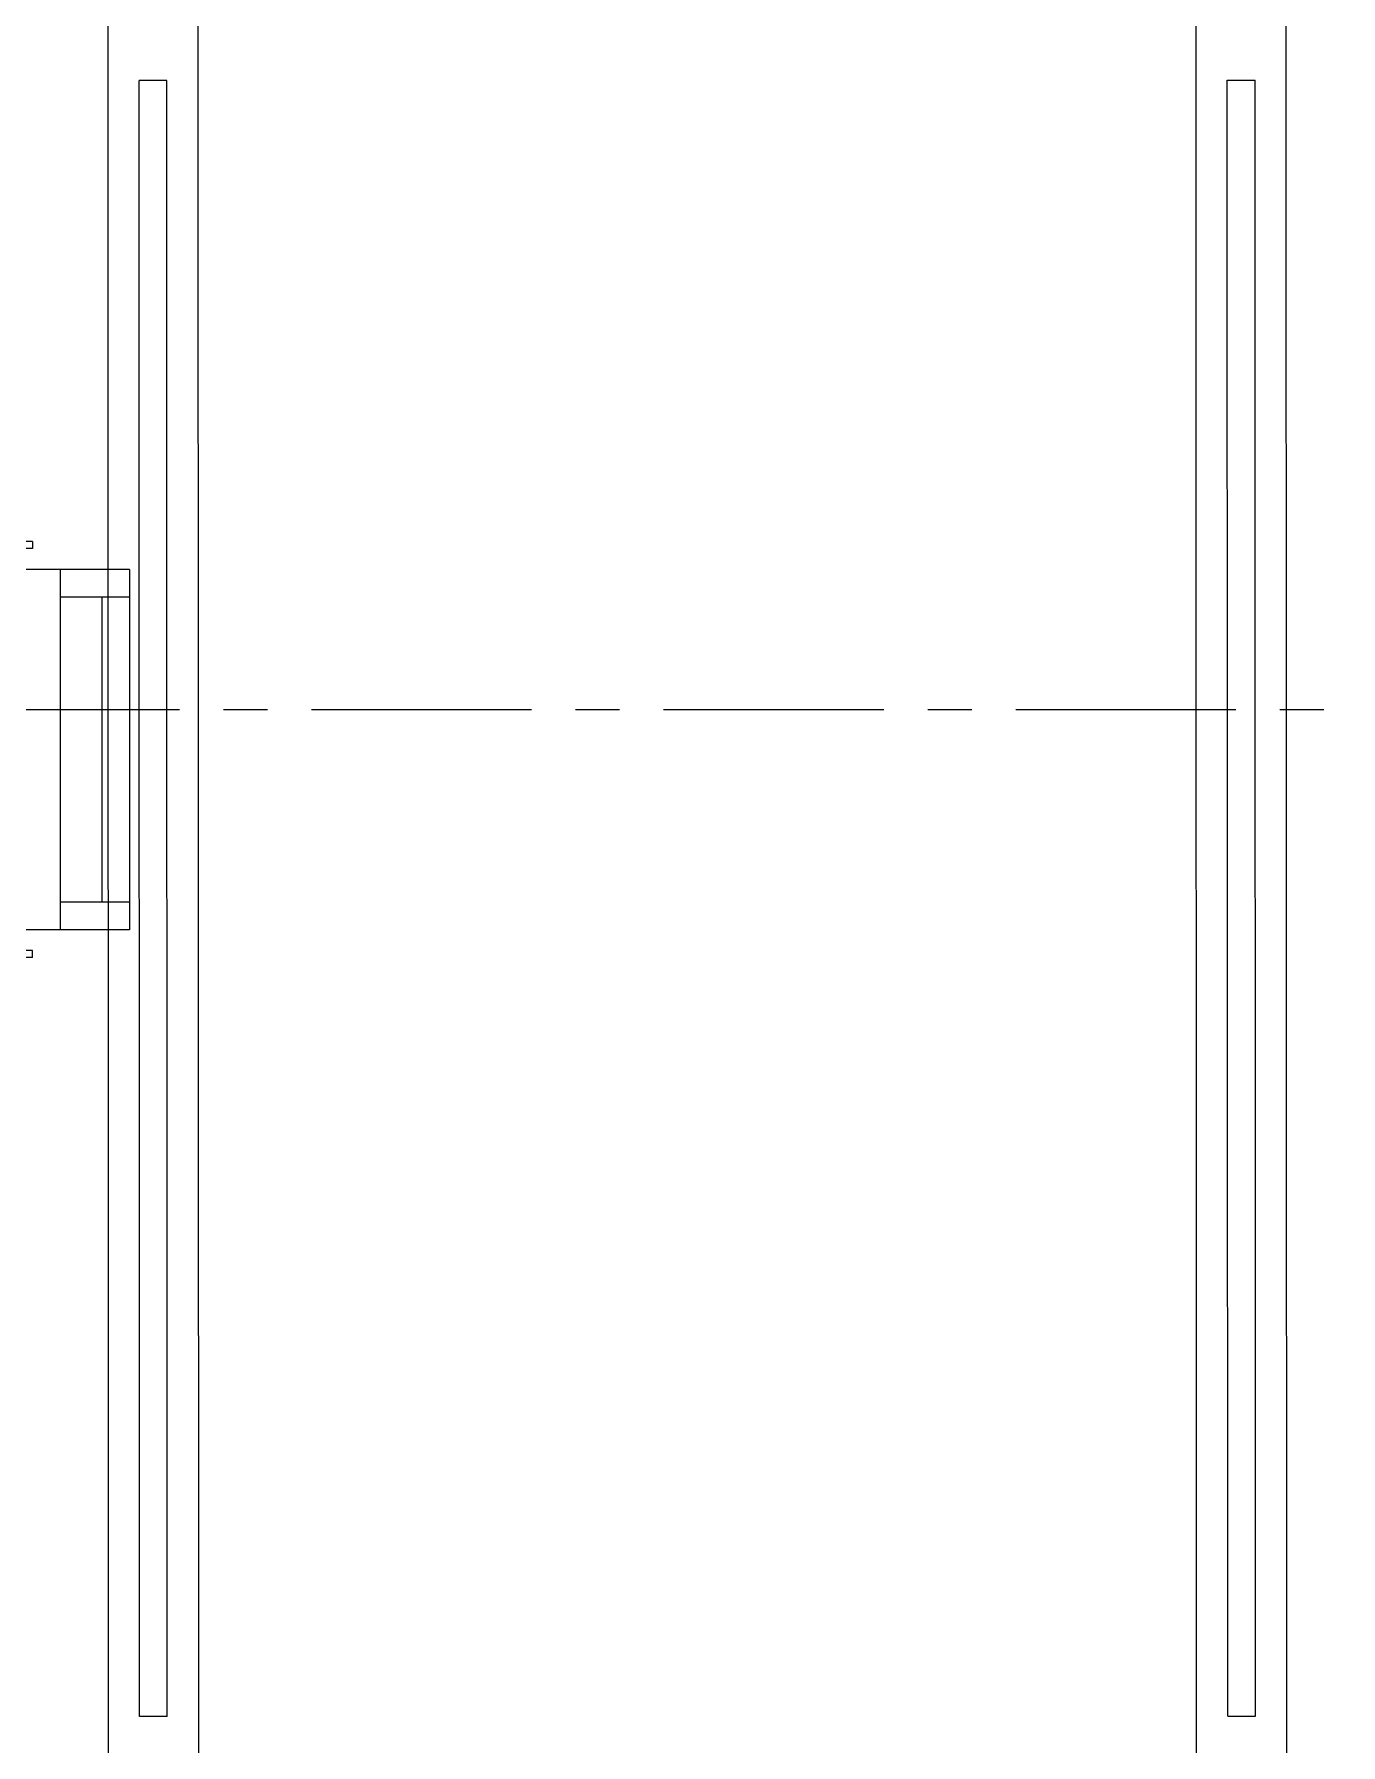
# Model space of a CAD drawing. Header units: millimetres. Extents: x 26027 to 581921, y 7230 to 233891.
# Drawn here: x 492788 to 493730, y 127199 to 128433 of the extents above; entities that cross this region are included whole.
import ezdxf

# ---------------------------------------------------------------- set-up
doc = ezdxf.new("R2010")
doc.units = ezdxf.units.MM
doc.header["$LTSCALE"] = 5
doc.linetypes.add('CENTER', pattern=[50.8, 31.75, -6.35, 6.35, -6.35])
doc.layers.add('axes', color=252, linetype='Continuous')
doc.layers.add('Medical Equipment and Furniture', color=252, linetype='Continuous', lineweight=0)
doc.layers.add('Medical Equipment and Furniture1', color=252, linetype='Continuous', lineweight=5)

# ---------------------------------------------------------------- blocks, each defined once
blk = doc.blocks.new('HF16786E-P')
at = {"layer": 'Medical Equipment and Furniture1'}
for p, q in [((0, 0.425), (-2.14, 0.425)), ((-0.48, 0.4025), (-1.66, 0.4025)), ((-1.66, 0.3825), (-1.66, 0.4025)), ((-0.48, 0.3825), (-0.48, 0.4025)), ((-0.48, 0.3825), (-1.66, 0.3825)), ((-0.28, 0.36), (-1.86, 0.36)), ((-1.86, -0.36), (-0.28, -0.36)), ((-0.48, -0.3825), (-1.66, -0.3825)), ((-1.66, -0.3825), (-1.66, -0.4025)), ((-0.48, -0.3825), (-0.48, -0.4025)), ((-0.48, -0.4025), (-1.66, -0.4025)), ((-2.14, -0.425), (0, -0.425))]:
    blk.add_line(p, q, dxfattribs=at)
for points in [[(-0.48, 0.3825), (-0.48, 0.3825), (-0.48, 0.3825), (-0.48, 0.3825), (-0.48, 0.3825), (-0.48, 0.3825), (-0.48, 0.3825), (-0.48, 0.3825), (-0.48, 0.3825), (-0.48, 0.3825), (-0.48, 0.3825), (-0.48, 0.3825), (-0.48, 0.3825), (-0.48, 0.3825), (-0.48, 0.3825), (-0.48, 0.3825), (-0.48, 0.3825), (-0.48, 0.3825), (-0.48, 0.3825), (-0.48, 0.3825), (-0.48, 0.3825), (-0.48, 0.3825), (-0.48, 0.3825), (-0.48, 0.3825), (-0.48, 0.3825), (-0.48, 0.3825), (-0.48, 0.3825), (-0.48, 0.3825), (-0.48, 0.3825), (-0.48, 0.3825), (-0.48, 0.3825), (-0.48, 0.3825), (-0.48, 0.3825), (-0.48, 0.3825), (-0.48, 0.3825), (-0.48, 0.3825), (-0.48, 0.3825), (-0.48, 0.3825), (-0.48, 0.3825), (-0.48, 0.3825), (-0.48, 0.3825), (-0.48, 0.3825), (-0.48, 0.3825), (-0.48, 0.3825), (-0.48, 0.3825), (-0.48, 0.3825), (-0.48, 0.3825), (-0.48, 0.3825), (-0.48, 0.3825), (-0.48, 0.3825), (-0.48, 0.3825), (-0.48, 0.3825), (-0.48, 0.3825), (-0.48, 0.3825), (-0.48, 0.3825), (-0.48, 0.3825), (-0.48, 0.3825), (-0.48, 0.3825), (-0.48, 0.3825), (-0.48, 0.3825), (-0.48, 0.3825), (-0.48, 0.3825), (-0.48, 0.3825), (-0.48, 0.3825), (-0.48, 0.3825), (-0.48, 0.3825), (-0.48, 0.3825), (-0.48, 0.3825), (-0.48, 0.3825), (-0.48, 0.3825), (-0.48, 0.3825), (-0.48, 0.3825), (-0.48, 0.3825), (-0.48, 0.3825), (-0.48, 0.3825), (-0.48, 0.3825), (-0.48, 0.3825), (-0.48, 0.3825), (-0.48, 0.3825), (-0.48, 0.3825), (-0.48, 0.3825), (-0.48, 0.3825), (-0.48, 0.3825), (-0.48, 0.3825), (-0.48, 0.3825), (-0.48, 0.3825), (-0.48, 0.3825), (-0.48, 0.3825), (-0.48, 0.3825), (-0.48, 0.3825), (-0.48, 0.3825), (-0.48, 0.3825), (-0.48, 0.3825), (-0.48, 0.3825), (-0.48, 0.3825), (-0.48, 0.3825), (-0.48, 0.3825), (-0.48, 0.3825), (-0.48, 0.3825), (-0.48, 0.3825), (-0.48, 0.3825), (-0.48, 0.3825), (-0.48, 0.3825), (-0.48, 0.3825), (-0.48, 0.3825), (-0.48, 0.3825), (-0.48, 0.3825), (-0.48, 0.3825), (-0.48, 0.3825), (-0.48, 0.3825), (-0.48, 0.3825), (-0.48, 0.3825), (-0.48, 0.3825), (-0.48, 0.3825), (-0.48, 0.3825), (-0.48, 0.3825), (-0.48, 0.3825), (-0.48, 0.3825), (-0.48, 0.3825), (-0.48, 0.3825), (-0.48, 0.3825), (-0.48, 0.3825), (-0.48, 0.3825), (-0.48, 0.3825), (-0.48, 0.3825), (-0.48, 0.3825), (-0.48, 0.3825), (-0.48, 0.3825), (-0.48, 0.3825), (-0.48, 0.3825), (-0.48, 0.3825), (-0.48, 0.3825), (-0.48, 0.3825), (-0.48, 0.3825), (-0.48, 0.3825), (-0.48, 0.3825), (-0.48, 0.3825), (-0.48, 0.3825), (-0.48, 0.3825), (-0.48, 0.3825), (-0.48, 0.3825), (-0.48, 0.3825), (-0.48, 0.3825), (-0.48, 0.3825), (-0.48, 0.3825), (-0.48, 0.3825), (-0.48, 0.3825), (-0.48, 0.3825), (-0.48, 0.3825), (-0.48, 0.3825), (-0.48, 0.3825), (-0.48, 0.3825), (-0.48, 0.3825), (-0.48, 0.3825), (-0.48, 0.3825), (-0.48, 0.3825), (-0.48, 0.3825), (-0.48, 0.3825), (-0.48, 0.3825), (-0.48, 0.3825), (-0.48, 0.3825), (-0.48, 0.3825), (-0.48, 0.3825), (-0.48, 0.3825), (-0.48, 0.3825), (-0.48, 0.3825), (-0.48, 0.3825), (-0.48, 0.3825), (-0.48, 0.3825), (-0.48, 0.3825), (-0.48, 0.3825), (-0.48, 0.3825), (-0.48, 0.3825), (-0.48, 0.3825), (-0.48, 0.3825), (-0.48, 0.3825), (-0.48, 0.3825), (-0.48, 0.3825), (-0.48, 0.3825), (-0.48, 0.3825), (-0.48, 0.3825), (-0.48, 0.3825), (-0.48, 0.3825), (-0.48, 0.3825), (-0.48, 0.3825), (-0.48, 0.3825), (-0.48, 0.3825), (-0.48, 0.3825), (-0.48, 0.3825), (-0.48, 0.3825), (-0.48, 0.3825), (-0.48, 0.3825), (-0.48, 0.3825), (-0.48, 0.3825), (-0.48, 0.3825), (-0.48, 0.3825), (-0.48, 0.3825), (-0.48, 0.3825), (-0.48, 0.3825), (-0.48, 0.3825), (-0.48, 0.3825), (-0.48, 0.3825), (-0.48, 0.3825), (-0.48, 0.3825), (-0.48, 0.3825), (-0.48, 0.3825), (-0.48, 0.3825), (-0.48, 0.3825), (-0.48, 0.3825), (-0.48, 0.3825), (-0.48, 0.3825), (-0.48, 0.3825), (-0.48, 0.3825), (-0.48, 0.3825), (-0.48, 0.3825), (-0.48, 0.3825), (-0.48, 0.3825), (-0.48, 0.3825), (-0.48, 0.3825)], [(-0.48, 0.3825), (-0.48, 0.3825), (-0.48, 0.3825), (-0.48, 0.3825), (-0.48, 0.3825), (-0.48, 0.3825), (-0.48, 0.3825), (-0.48, 0.3825), (-0.48, 0.3825), (-0.48, 0.3825), (-0.48, 0.3825), (-0.48, 0.3825), (-0.48, 0.3825), (-0.48, 0.3825), (-0.48, 0.3825), (-0.48, 0.3825), (-0.48, 0.3825), (-0.48, 0.3825), (-0.48, 0.3825), (-0.48, 0.3825), (-0.48, 0.3825), (-0.48, 0.3825), (-0.48, 0.3825), (-0.48, 0.3825), (-0.48, 0.3825), (-0.48, 0.3825), (-0.48, 0.3825), (-0.48, 0.3825), (-0.48, 0.3825), (-0.48, 0.3825), (-0.48, 0.3825), (-0.48, 0.3825), (-0.48, 0.3825), (-0.48, 0.3825), (-0.48, 0.3825), (-0.48, 0.3825), (-0.48, 0.3825), (-0.48, 0.3825), (-0.48, 0.3825), (-0.48, 0.3825), (-0.48, 0.3825), (-0.48, 0.3825), (-0.48, 0.3825), (-0.48, 0.3825), (-0.48, 0.3825), (-0.48, 0.3825), (-0.48, 0.3825), (-0.48, 0.3825), (-0.48, 0.3825), (-0.48, 0.3825), (-0.48, 0.3825), (-0.48, 0.3825), (-0.48, 0.3825), (-0.48, 0.3825), (-0.48, 0.3825), (-0.48, 0.3825), (-0.48, 0.3825), (-0.48, 0.3825), (-0.48, 0.3825), (-0.48, 0.3825), (-0.48, 0.3825), (-0.48, 0.3825), (-0.48, 0.3825), (-0.48, 0.3825), (-0.48, 0.3825), (-0.48, 0.3825), (-0.48, 0.3825), (-0.48, 0.3825), (-0.48, 0.3825), (-0.48, 0.3825), (-0.48, 0.3825), (-0.48, 0.3825), (-0.48, 0.3825), (-0.48, 0.3825), (-0.48, 0.3825), (-0.48, 0.3825), (-0.48, 0.3825), (-0.48, 0.3825), (-0.48, 0.3825), (-0.48, 0.3825), (-0.48, 0.3825), (-0.48, 0.3825), (-0.48, 0.3825), (-0.48, 0.3825), (-0.48, 0.3825), (-0.48, 0.3825), (-0.48, 0.3825), (-0.48, 0.3825), (-0.48, 0.3825), (-0.48, 0.3825), (-0.48, 0.3825), (-0.48, 0.3825), (-0.48, 0.3825), (-0.48, 0.3825), (-0.48, 0.3825), (-0.48, 0.3825), (-0.48, 0.3825), (-0.48, 0.3825), (-0.48, 0.3825), (-0.48, 0.3825), (-0.48, 0.3825), (-0.48, 0.3825), (-0.48, 0.3825), (-0.48, 0.3825), (-0.48, 0.3825), (-0.48, 0.3825), (-0.48, 0.3825), (-0.48, 0.3825), (-0.48, 0.3825), (-0.48, 0.3825), (-0.48, 0.3825), (-0.48, 0.3825), (-0.48, 0.3825), (-0.48, 0.3825), (-0.48, 0.3825), (-0.48, 0.3825), (-0.48, 0.3825), (-0.48, 0.3825), (-0.48, 0.3825), (-0.48, 0.3825), (-0.48, 0.3825), (-0.48, 0.3825), (-0.48, 0.3825), (-0.48, 0.3825), (-0.48, 0.3825), (-0.48, 0.3825), (-0.48, 0.3825), (-0.48, 0.3825), (-0.48, 0.3825), (-0.48, 0.3825), (-0.48, 0.3825), (-0.48, 0.3825), (-0.48, 0.3825), (-0.48, 0.3825), (-0.48, 0.3825), (-0.48, 0.3825), (-0.48, 0.3825), (-0.48, 0.3825), (-0.48, 0.3825), (-0.48, 0.3825), (-0.48, 0.3825), (-0.48, 0.3825), (-0.48, 0.3825), (-0.48, 0.3825), (-0.48, 0.3825), (-0.48, 0.3825), (-0.48, 0.3825), (-0.48, 0.3825), (-0.48, 0.3825), (-0.48, 0.3825), (-0.48, 0.3825), (-0.48, 0.3825), (-0.48, 0.3825), (-0.48, 0.3825), (-0.48, 0.3825), (-0.48, 0.3825), (-0.48, 0.3825), (-0.48, 0.3825), (-0.48, 0.3825), (-0.48, 0.3825), (-0.48, 0.3825), (-0.48, 0.3825), (-0.48, 0.3825), (-0.48, 0.3825), (-0.48, 0.3825), (-0.48, 0.3825), (-0.48, 0.3825), (-0.48, 0.3825), (-0.48, 0.3825), (-0.48, 0.3825), (-0.48, 0.3825), (-0.48, 0.3825), (-0.48, 0.3825), (-0.48, 0.3825), (-0.48, 0.3825), (-0.48, 0.3825), (-0.48, 0.3825), (-0.48, 0.3825), (-0.48, 0.3825), (-0.48, 0.3825), (-0.48, 0.3825), (-0.48, 0.3825), (-0.48, 0.3825), (-0.48, 0.3825), (-0.48, 0.3825), (-0.48, 0.3825), (-0.48, 0.3825), (-0.48, 0.3825), (-0.48, 0.3825), (-0.48, 0.3825), (-0.48, 0.3825), (-0.48, 0.3825), (-0.48, 0.3825), (-0.48, 0.3825), (-0.48, 0.3825), (-0.48, 0.3825), (-0.48, 0.3825), (-0.48, 0.3825), (-0.48, 0.3825), (-0.48, 0.3825), (-0.48, 0.3825), (-0.48, 0.3825), (-0.48, 0.3825), (-0.48, 0.3825), (-0.48, 0.3825), (-0.48, 0.3825), (-0.48, 0.3825), (-0.48, 0.3825), (-0.48, 0.3825), (-0.48, 0.3825), (-0.48, 0.3825), (-0.48, 0.3825), (-0.48, 0.3825), (-0.48, 0.3825)], [(-0.48, 0.3825), (-0.48, 0.3825), (-0.48, 0.3825), (-0.48, 0.3825), (-0.48, 0.3825), (-0.48, 0.3825), (-0.48, 0.3825), (-0.48, 0.3825), (-0.48, 0.3825), (-0.48, 0.3825), (-0.48, 0.3825), (-0.48, 0.3825), (-0.48, 0.3825), (-0.48, 0.3825), (-0.48, 0.3825), (-0.48, 0.3825), (-0.48, 0.3825), (-0.48, 0.3825), (-0.48, 0.3825), (-0.48, 0.3825), (-0.48, 0.3825), (-0.48, 0.3825), (-0.48, 0.3825), (-0.48, 0.3825), (-0.48, 0.3825), (-0.48, 0.3825), (-0.48, 0.3825), (-0.48, 0.3825), (-0.48, 0.3825), (-0.48, 0.3825), (-0.48, 0.3825), (-0.48, 0.3825), (-0.48, 0.3825), (-0.48, 0.3825), (-0.48, 0.3825), (-0.48, 0.3825), (-0.48, 0.3825), (-0.48, 0.3825), (-0.48, 0.3825), (-0.48, 0.3825), (-0.48, 0.3825), (-0.48, 0.3825), (-0.48, 0.3825), (-0.48, 0.3825), (-0.48, 0.3825), (-0.48, 0.3825), (-0.48, 0.3825), (-0.48, 0.3825), (-0.48, 0.3825), (-0.48, 0.3825), (-0.48, 0.3825), (-0.48, 0.3825), (-0.48, 0.3825), (-0.48, 0.3825), (-0.48, 0.3825), (-0.48, 0.3825), (-0.48, 0.3825), (-0.48, 0.3825), (-0.48, 0.3825), (-0.48, 0.3825), (-0.48, 0.3825), (-0.48, 0.3825), (-0.48, 0.3825), (-0.48, 0.3825), (-0.48, 0.3825), (-0.48, 0.3825), (-0.48, 0.3825), (-0.48, 0.3825), (-0.48, 0.3825), (-0.48, 0.3825), (-0.48, 0.3825), (-0.48, 0.3825), (-0.48, 0.3825), (-0.48, 0.3825), (-0.48, 0.3825), (-0.48, 0.3825), (-0.48, 0.3825), (-0.48, 0.3825), (-0.48, 0.3825), (-0.48, 0.3825), (-0.48, 0.3825), (-0.48, 0.3825), (-0.48, 0.3825), (-0.48, 0.3825), (-0.48, 0.3825), (-0.48, 0.3825), (-0.48, 0.3825), (-0.48, 0.3825), (-0.48, 0.3825), (-0.48, 0.3825), (-0.48, 0.3825), (-0.48, 0.3825), (-0.48, 0.3825), (-0.48, 0.3825), (-0.48, 0.3825), (-0.48, 0.3825), (-0.48, 0.3825), (-0.48, 0.3825), (-0.48, 0.3825), (-0.48, 0.3825), (-0.48, 0.3825), (-0.48, 0.3825), (-0.48, 0.3825), (-0.48, 0.3825), (-0.48, 0.3825), (-0.48, 0.3825), (-0.48, 0.3825), (-0.48, 0.3825), (-0.48, 0.3825), (-0.48, 0.3825), (-0.48, 0.3825), (-0.48, 0.3825), (-0.48, 0.3825), (-0.48, 0.3825), (-0.48, 0.3825), (-0.48, 0.3825), (-0.48, 0.3825), (-0.48, 0.3825), (-0.48, 0.3825), (-0.48, 0.3825), (-0.48, 0.3825), (-0.48, 0.3825), (-0.48, 0.3825), (-0.48, 0.3825), (-0.48, 0.3825), (-0.48, 0.3825), (-0.48, 0.3825), (-0.48, 0.3825), (-0.48, 0.3825), (-0.48, 0.3825), (-0.48, 0.3825), (-0.48, 0.3825), (-0.48, 0.3825), (-0.48, 0.3825), (-0.48, 0.3825), (-0.48, 0.3825), (-0.48, 0.3825), (-0.48, 0.3825), (-0.48, 0.3825), (-0.48, 0.3825), (-0.48, 0.3825), (-0.48, 0.3825), (-0.48, 0.3825), (-0.48, 0.3825), (-0.48, 0.3825), (-0.48, 0.3825), (-0.48, 0.3825), (-0.48, 0.3825), (-0.48, 0.3825), (-0.48, 0.3825), (-0.48, 0.3825), (-0.48, 0.3825), (-0.48, 0.3825), (-0.48, 0.3825), (-0.48, 0.3825), (-0.48, 0.3825), (-0.48, 0.3825), (-0.48, 0.3825), (-0.48, 0.3825), (-0.48, 0.3825), (-0.48, 0.3825), (-0.48, 0.3825), (-0.48, 0.3825), (-0.48, 0.3825), (-0.48, 0.3825), (-0.48, 0.3825), (-0.48, 0.3825), (-0.48, 0.3825), (-0.48, 0.3825), (-0.48, 0.3825), (-0.48, 0.3825), (-0.48, 0.3825), (-0.48, 0.3825), (-0.48, 0.3825), (-0.48, 0.3825), (-0.48, 0.3825), (-0.48, 0.3825), (-0.48, 0.3825), (-0.48, 0.3825), (-0.48, 0.3825), (-0.48, 0.3825), (-0.48, 0.3825), (-0.48, 0.3825), (-0.48, 0.3825), (-0.48, 0.3825), (-0.48, 0.3825), (-0.48, 0.3825), (-0.48, 0.3825), (-0.48, 0.3825), (-0.48, 0.3825), (-0.48, 0.3825), (-0.48, 0.3825), (-0.48, 0.3825), (-0.48, 0.3825), (-0.48, 0.3825), (-0.48, 0.3825), (-0.48, 0.3825), (-0.48, 0.3825), (-0.48, 0.3825), (-0.48, 0.3825), (-0.48, 0.3825), (-0.48, 0.3825), (-0.48, 0.3825), (-0.48, 0.3825), (-0.48, 0.3825), (-0.48, 0.3825), (-0.48, 0.3825), (-0.48, 0.3825), (-0.48, 0.3825), (-0.48, 0.3825), (-0.48, 0.3825), (-0.48, 0.3825), (-0.48, 0.3825), (-0.48, 0.3825), (-0.48, 0.3825), (-0.48, 0.3825), (-0.48, 0.3825), (-0.48, 0.3825), (-0.48, 0.3825), (-0.48, 0.3825), (-0.48, 0.3825), (-0.48, 0.3825), (-0.48, 0.3825), (-0.48, 0.3825), (-0.48, 0.3825), (-0.48, 0.3825), (-0.48, 0.3825), (-0.48, 0.3825), (-0.48, 0.3825), (-0.48, 0.3825), (-0.48, 0.3825), (-0.48, 0.3825), (-0.48, 0.3825), (-0.48, 0.3825), (-0.48, 0.3825), (-0.48, 0.3825), (-0.48, 0.3825), (-0.48, 0.3825), (-0.48, 0.3825), (-0.48, 0.3825), (-0.48, 0.3825), (-0.48, 0.3825), (-0.48, 0.3825), (-0.48, 0.3825), (-0.48, 0.3825), (-0.48, 0.3825), (-0.48, 0.3825), (-0.48, 0.3825), (-0.48, 0.3825), (-0.48, 0.3825), (-0.48, 0.3825), (-0.48, 0.3825), (-0.48, 0.3825), (-0.48, 0.3825), (-0.48, 0.3825), (-0.48, 0.3825), (-0.48, 0.3825), (-0.48, 0.3825), (-0.48, 0.3825), (-0.48, 0.3825), (-0.48, 0.3825), (-0.48, 0.3825), (-0.48, 0.3825), (-0.48, 0.3825), (-0.48, 0.3825), (-0.48, 0.3825), (-0.48, 0.3825), (-0.48, 0.3825), (-0.48, 0.3825), (-0.48, 0.3825), (-0.48, 0.3825), (-0.48, 0.3825), (-0.48, 0.3825), (-0.48, 0.3825), (-0.48, 0.3825), (-0.48, 0.3825), (-0.48, 0.3825)]]:
    blk.add_lwpolyline(points, close=True, dxfattribs=at)
for points in [[(-0.48, 0.3825), (-0.48, 0.3825), (-0.48, 0.3825), (-0.48, 0.3825), (-0.48, 0.3825), (-0.48, 0.3825), (-0.48, 0.3825), (-0.48, 0.3825)], [(-0.48, 0.3825), (-0.48, 0.3825), (-0.48, 0.3825), (-0.48, 0.3825), (-0.48, 0.3825), (-0.48, 0.3825), (-0.48, 0.3825), (-0.48, 0.3825), (-0.48, 0.3825), (-0.48, 0.3825), (-0.48, 0.3825), (-0.48, 0.3825), (-0.48, 0.3825), (-0.48, 0.3825), (-0.48, 0.3825), (-0.48, 0.3825), (-0.48, 0.3825), (-0.48, 0.3825), (-0.48, 0.3825), (-0.48, 0.3825), (-0.48, 0.3825), (-0.48, 0.3825), (-0.48, 0.3825), (-0.48, 0.3825), (-0.48, 0.3825), (-0.48, 0.3825), (-0.48, 0.3825), (-0.48, 0.3825), (-0.48, 0.3825), (-0.48, 0.3825), (-0.48, 0.3825), (-0.48, 0.3825), (-0.48, 0.3825), (-0.48, 0.3825), (-0.48, 0.3825), (-0.48, 0.3825), (-0.48, 0.3825), (-0.48, 0.3825), (-0.48, 0.3825), (-0.48, 0.3825), (-0.48, 0.3825), (-0.48, 0.3825), (-0.48, 0.3825), (-0.48, 0.3825), (-0.48, 0.3825), (-0.48, 0.3825), (-0.48, 0.3825), (-0.48, 0.3825), (-0.48, 0.3825), (-0.48, 0.3825), (-0.48, 0.3825), (-0.48, 0.3825), (-0.48, 0.3825), (-0.48, 0.3825), (-0.48, 0.3825), (-0.48, 0.3825), (-0.48, 0.3825), (-0.48, 0.3825), (-0.48, 0.3825), (-0.48, 0.3825), (-0.48, 0.3825), (-0.48, 0.3825), (-0.48, 0.3825), (-0.48, 0.3825), (-0.48, 0.3825), (-0.48, 0.3825), (-0.48, 0.3825), (-0.48, 0.3825), (-0.48, 0.3825), (-0.48, 0.3825), (-0.48, 0.3825), (-0.48, 0.3825), (-0.48, 0.3825), (-0.48, 0.3825), (-0.48, 0.3825), (-0.48, 0.3825), (-0.48, 0.3825), (-0.48, 0.3825), (-0.48, 0.3825), (-0.48, 0.3825), (-0.48, 0.3825), (-0.48, 0.3825), (-0.48, 0.3825), (-0.48, 0.3825), (-0.48, 0.3825), (-0.48, 0.3825), (-0.48, 0.3825), (-0.48, 0.3825), (-0.48, 0.3825), (-0.48, 0.3825), (-0.48, 0.3825), (-0.48, 0.3825), (-0.48, 0.3825), (-0.48, 0.3825), (-0.48, 0.3825), (-0.48, 0.3825), (-0.48, 0.3825), (-0.48, 0.3825), (-0.48, 0.3825), (-0.48, 0.3825), (-0.48, 0.3825), (-0.48, 0.3825), (-0.48, 0.3825), (-0.48, 0.3825), (-0.48, 0.3825), (-0.48, 0.3825), (-0.48, 0.3825), (-0.48, 0.3825), (-0.48, 0.3825), (-0.48, 0.3825), (-0.48, 0.3825)], [(-0.48, 0.3825), (-0.48, 0.3825), (-0.48, 0.3825), (-0.48, 0.3825), (-0.48, 0.3825), (-0.48, 0.3825), (-0.48, 0.3825), (-0.48, 0.3825), (-0.48, 0.3825), (-0.48, 0.3825), (-0.48, 0.3825), (-0.48, 0.3825), (-0.48, 0.3825), (-0.48, 0.3825), (-0.48, 0.3825), (-0.48, 0.3825), (-0.48, 0.3825)], [(-0.48, 0.3825), (-0.48, 0.3825), (-0.48, 0.3825), (-0.48, 0.3825), (-0.48, 0.3825), (-0.48, 0.3825), (-0.48, 0.3825)], [(-0.48, 0.3825), (-0.48, 0.3825), (-0.48, 0.3825), (-0.48, 0.3825), (-0.48, 0.3825), (-0.48, 0.3825), (-0.48, 0.3825), (-0.48, 0.3825), (-0.48, 0.3825), (-0.48, 0.3825), (-0.48, 0.3825), (-0.48, 0.3825)], [(-0.48, 0.3825), (-0.48, 0.3825), (-0.48, 0.3825), (-0.48, 0.3825), (-0.48, 0.3825), (-0.48, 0.3825), (-0.48, 0.3825), (-0.48, 0.3825), (-0.48, 0.3825), (-0.48, 0.3825), (-0.48, 0.3825), (-0.48, 0.3825), (-0.48, 0.3825), (-0.48, 0.3825), (-0.48, 0.3825), (-0.48, 0.3825), (-0.48, 0.3825), (-0.48, 0.3825), (-0.48, 0.3825), (-0.48, 0.3825), (-0.48, 0.3825), (-0.48, 0.3825), (-0.48, 0.3825), (-0.48, 0.3825), (-0.48, 0.3825), (-0.48, 0.3825), (-0.48, 0.3825), (-0.48, 0.3825), (-0.48, 0.3825), (-0.48, 0.3825), (-0.48, 0.3825), (-0.48, 0.3825), (-0.48, 0.3825), (-0.48, 0.3825), (-0.48, 0.3825), (-0.48, 0.3825), (-0.48, 0.3825), (-0.48, 0.3825), (-0.48, 0.3825), (-0.48, 0.3825), (-0.48, 0.3825), (-0.48, 0.3825), (-0.48, 0.3825), (-0.48, 0.3825), (-0.48, 0.3825), (-0.48, 0.3825), (-0.48, 0.3825), (-0.48, 0.3825), (-0.48, 0.3825), (-0.48, 0.3825), (-0.48, 0.3825), (-0.48, 0.3825), (-0.48, 0.3825), (-0.48, 0.3825), (-0.48, 0.3825), (-0.48, 0.3825), (-0.48, 0.3825), (-0.48, 0.3825), (-0.48, 0.3825), (-0.48, 0.3825), (-0.48, 0.3825), (-0.48, 0.3825), (-0.48, 0.3825), (-0.48, 0.3825), (-0.48, 0.3825), (-0.48, 0.3825), (-0.48, 0.3825), (-0.48, 0.3825), (-0.48, 0.3825), (-0.48, 0.3825), (-0.48, 0.3825), (-0.48, 0.3825), (-0.48, 0.3825), (-0.48, 0.3825), (-0.48, 0.3825), (-0.48, 0.3825), (-0.48, 0.3825), (-0.48, 0.3825), (-0.48, 0.3825), (-0.48, 0.3825), (-0.48, 0.3825), (-0.48, 0.3825), (-0.48, 0.3825), (-0.48, 0.3825), (-0.48, 0.3825), (-0.48, 0.3825), (-0.48, 0.3825), (-0.48, 0.3825), (-0.48, 0.3825)], [(-0.48, 0.3825), (-0.48, 0.3825), (-0.48, 0.3825), (-0.48, 0.3825), (-0.48, 0.3825), (-0.48, 0.3825), (-0.48, 0.3825), (-0.48, 0.3825), (-0.48, 0.3825), (-0.48, 0.3825), (-0.48, 0.3825), (-0.48, 0.3825), (-0.48, 0.3825), (-0.48, 0.3825), (-0.48, 0.3825), (-0.48, 0.3825), (-0.48, 0.3825), (-0.48, 0.3825), (-0.48, 0.3825), (-0.48, 0.3825), (-0.48, 0.3825), (-0.48, 0.3825), (-0.48, 0.3825), (-0.48, 0.3825), (-0.48, 0.3825), (-0.48, 0.3825), (-0.48, 0.3825), (-0.48, 0.3825), (-0.48, 0.3825), (-0.48, 0.3825), (-0.48, 0.3825), (-0.48, 0.3825), (-0.48, 0.3825), (-0.48, 0.3825), (-0.48, 0.3825), (-0.48, 0.3825), (-0.48, 0.3825), (-0.48, 0.3825), (-0.48, 0.3825), (-0.48, 0.3825), (-0.48, 0.3825), (-0.48, 0.3825), (-0.48, 0.3825), (-0.48, 0.3825), (-0.48, 0.3825), (-0.48, 0.3825), (-0.48, 0.3825), (-0.48, 0.3825), (-0.48, 0.3825), (-0.48, 0.3825), (-0.48, 0.3825), (-0.48, 0.3825), (-0.48, 0.3825), (-0.48, 0.3825)], [(-0.48, 0.3825), (-0.48, 0.3825), (-0.48, 0.3825), (-0.48, 0.3825), (-0.48, 0.3825), (-0.48, 0.3825), (-0.48, 0.3825), (-0.48, 0.3825), (-0.48, 0.3825), (-0.48, 0.3825)], [(-0.48, 0.3825), (-0.48, 0.3825), (-0.48, 0.3825), (-0.48, 0.3825), (-0.48, 0.3825), (-0.48, 0.3825), (-0.48, 0.3825), (-0.48, 0.3825), (-0.48, 0.3825), (-0.48, 0.3825)], [(-0.48, 0.3825), (-0.48, 0.3825), (-0.48, 0.3825), (-0.48, 0.3825), (-0.48, 0.3825), (-0.48, 0.3825), (-0.48, 0.3825), (-0.48, 0.3825), (-0.48, 0.3825), (-0.48, 0.3825), (-0.48, 0.3825), (-0.48, 0.3825), (-0.48, 0.3825), (-0.48, 0.3825), (-0.48, 0.3825)], [(-0.48, 0.3825), (-0.48, 0.3825), (-0.48, 0.3825), (-0.48, 0.3825), (-0.48, 0.3825), (-0.48, 0.3825), (-0.48, 0.3825), (-0.48, 0.3825), (-0.48, 0.3825), (-0.48, 0.3825)], [(-0.48, 0.3825), (-0.48, 0.3825), (-0.48, 0.3825), (-0.48, 0.3825), (-0.48, 0.3825), (-0.48, 0.3825), (-0.48, 0.3825)], [(-0.48, 0.3825), (-0.48, 0.3825), (-0.48, 0.3825), (-0.48, 0.3825), (-0.48, 0.3825), (-0.48, 0.3825), (-0.48, 0.3825), (-0.48, 0.3825), (-0.48, 0.3825), (-0.48, 0.3825)], [(-0.48, 0.3825), (-0.48, 0.3825), (-0.48, 0.3825), (-0.48, 0.3825), (-0.48, 0.3825), (-0.48, 0.3825), (-0.48, 0.3825), (-0.48, 0.3825), (-0.48, 0.3825), (-0.48, 0.3825), (-0.48, 0.3825), (-0.48, 0.3825), (-0.48, 0.3825), (-0.48, 0.3825), (-0.48, 0.3825), (-0.48, 0.3825), (-0.48, 0.3825), (-0.48, 0.3825)], [(-0.48, 0.3825), (-0.48, 0.3825), (-0.48, 0.3825), (-0.48, 0.3825), (-0.48, 0.3825), (-0.48, 0.3825), (-0.48, 0.3825), (-0.48, 0.3825), (-0.48, 0.3825)]]:
    blk.add_lwpolyline(points, dxfattribs=at)
blk = doc.blocks.new('ME17423-P')
at = {"layer": 'Medical Equipment and Furniture1'}
for p, q in [((0.26, 0), (0, 0)), ((0, 0), (0, -0.3)), ((0.02, 0), (0.02, -0.05)), ((0.24, 0), (0.24, -0.05)), ((0.26, 0), (0.26, -0.3)), ((0.24, -0.02), (0.02, -0.02)), ((0.26, -0.05), (0, -0.05)), ((-0.02, -0.07), (-0.02, -0.22)), ((-0.02, -0.07), (-0.015, -0.07)), ((-0.015, -0.07), (-0.015, -0.22)), ((0.275, -0.07), (0.275, -0.22)), ((0.28, -0.07), (0.275, -0.07)), ((0.28, -0.07), (0.28, -0.22)), ((-0.015, -0.095), (0, -0.095)), ((0.275, -0.095), (0.26, -0.095)), ((-0.015, -0.1075), (0, -0.1075)), ((0.275, -0.1075), (0.26, -0.1075)), ((-0.015, -0.1825), (0, -0.1825)), ((0.275, -0.1825), (0.26, -0.1825)), ((-0.015, -0.195), (0, -0.195)), ((0.275, -0.195), (0.26, -0.195)), ((-0.02, -0.22), (-0.015, -0.22)), ((0.26, -0.21), (0, -0.21)), ((0.28, -0.22), (0.275, -0.22)), ((0.26, -0.26), (0, -0.26)), ((0.02, -0.26), (0.02, -0.3)), ((0.24, -0.26), (0.24, -0.3)), ((0.02, -0.3), (0, -0.3)), ((0.26, -0.3), (0.24, -0.3))]:
    blk.add_line(p, q, dxfattribs=at)
for points in [[(0.0623, -0.2435, -0.14448), (0.0618, -0.2451, -0.107176), (0.0603, -0.2466, -0.077753), (0.0582, -0.2475, -0.064938), (0.0555, -0.2479, -0.064938), (0.0528, -0.2475, -0.077753), (0.0508, -0.2466, -0.107176), (0.0492, -0.2451, -0.14448), (0.0488, -0.2435, -0.14448), (0.0492, -0.242, -0.107176), (0.0508, -0.2405, -0.077753), (0.0528, -0.2396, -0.064938), (0.0555, -0.2392, -0.064938), (0.0582, -0.2396, -0.077753), (0.0603, -0.2405, -0.107176), (0.0618, -0.242, -0.14448)], [(0.0623, -0.2529, -0.14448), (0.0618, -0.2544, -0.107176), (0.0603, -0.2559, -0.077753), (0.0582, -0.2568, -0.064938), (0.0555, -0.2572, -0.064938), (0.0528, -0.2568, -0.077753), (0.0508, -0.2559, -0.107176), (0.0492, -0.2544, -0.14448), (0.0488, -0.2529, -0.14448), (0.0492, -0.2513, -0.107176), (0.0508, -0.2498, -0.077753), (0.0528, -0.2489, -0.064938), (0.0555, -0.2485, -0.064938), (0.0582, -0.2489, -0.077753), (0.0603, -0.2498, -0.107176), (0.0618, -0.2513, -0.14448)]]:
    blk.add_lwpolyline(points, format="xyb", close=True, dxfattribs=at)
for centre, radius, start, end in [((0.1585, -0.2342), 0.00284, 147.1153, 180), ((0.1585, -0.2342), 0.00284, 180, 212.8847), ((0.1604, -0.2354), 0.00507, 122.6457, 147.1153), ((0.1616, -0.2373), 0.00735, 104.8618, 122.6457), ((0.1624, -0.2404), 0.0105, 90, 104.8618), ((0.1624, -0.2404), 0.0105, 75.1382, 90), ((0.1632, -0.2373), 0.00735, 57.3543, 75.1382), ((0.1645, -0.2354), 0.00507, 32.8847, 57.3543), ((0.1663, -0.2342), 0.00284, 0, 32.8847), ((0.1663, -0.2342), 0.00284, 327.1153, 0), ((0.1927, -0.2342), 0.00284, 147.1153, 180), ((0.1927, -0.2342), 0.00284, 180, 212.8847), ((0.1945, -0.2354), 0.00507, 122.6457, 147.1153), ((0.1958, -0.2373), 0.00735, 104.8618, 122.6457), ((0.1966, -0.2404), 0.0105, 90, 104.8618), ((0.1966, -0.2404), 0.0105, 75.1382, 90), ((0.1974, -0.2373), 0.00735, 57.3543, 75.1382), ((0.1986, -0.2354), 0.00507, 32.8847, 57.3543), ((0.2005, -0.2342), 0.00284, 0, 32.8847), ((0.2005, -0.2342), 0.00284, 327.1153, 360), ((0.0991, -0.2435), 0.00284, 147.1153, 180), ((0.0991, -0.2435), 0.00284, 180, 212.8847), ((0.101, -0.2447), 0.00507, 122.6457, 147.1153), ((0.101, -0.2423), 0.00507, 212.8847, 237.3543), ((0.1022, -0.2467), 0.00735, 104.8618, 122.6457), ((0.1022, -0.2404), 0.00735, 237.3543, 255.1382), ((0.103, -0.2497), 0.0105, 90, 104.8618), ((0.103, -0.2497), 0.0105, 75.1382, 90), ((0.1039, -0.2467), 0.00735, 57.3543, 75.1382), ((0.1039, -0.2404), 0.00735, 284.8618, 302.6457), ((0.1051, -0.2447), 0.00507, 32.8847, 57.3543), ((0.1051, -0.2423), 0.00507, 302.6457, 327.1153), ((0.107, -0.2435), 0.00284, 0, 32.8847), ((0.107, -0.2435), 0.00284, 327.1153, 360), ((0.1475, -0.2435), 0.00284, 147.1153, 180), ((0.1475, -0.2435), 0.00284, 180, 212.8847), ((0.1494, -0.2447), 0.00507, 122.6457, 147.1153), ((0.1494, -0.2423), 0.00507, 212.8847, 237.3543), ((0.1506, -0.2467), 0.00735, 104.8618, 122.6457), ((0.1506, -0.2404), 0.00735, 237.3543, 255.1382), ((0.1514, -0.2497), 0.0105, 90, 104.8618), ((0.1514, -0.2497), 0.0105, 75.1382, 90), ((0.1522, -0.2467), 0.00735, 57.3543, 75.1382), ((0.1522, -0.2404), 0.00735, 284.8618, 302.6457), ((0.1604, -0.233), 0.00507, 212.8847, 237.3543), ((0.1534, -0.2447), 0.00507, 32.8847, 57.3543), ((0.1534, -0.2423), 0.00507, 302.6457, 327.1153), ((0.1616, -0.2311), 0.00735, 237.3543, 255.1382), ((0.1553, -0.2435), 0.00284, 0, 32.8847), ((0.1553, -0.2435), 0.00284, 327.1153, 360), ((0.1624, -0.228), 0.0105, 255.1382, 270), ((0.1624, -0.228), 0.0105, 270, 284.8618), ((0.1632, -0.2311), 0.00735, 284.8618, 302.6457), ((0.1645, -0.233), 0.00507, 302.6457, 327.1153), ((0.1927, -0.2435), 0.00284, 147.1153, 180), ((0.1927, -0.2435), 0.00284, 180, 212.8847), ((0.1945, -0.233), 0.00507, 212.8847, 237.3543), ((0.1945, -0.2447), 0.00507, 122.6457, 147.1153), ((0.1945, -0.2423), 0.00507, 212.8847, 237.3543), ((0.1958, -0.2311), 0.00735, 237.3543, 255.1382), ((0.1958, -0.2467), 0.00735, 104.8618, 122.6457), ((0.1958, -0.2404), 0.00735, 237.3543, 255.1382), ((0.1966, -0.228), 0.0105, 255.1382, 270), ((0.1966, -0.2497), 0.0105, 90, 104.8618), ((0.1966, -0.228), 0.0105, 270, 284.8618), ((0.1966, -0.2497), 0.0105, 75.1382, 90), ((0.1974, -0.2311), 0.00735, 284.8618, 302.6457), ((0.1974, -0.2467), 0.00735, 57.3543, 75.1382), ((0.1974, -0.2404), 0.00735, 284.8618, 302.6457), ((0.1986, -0.233), 0.00507, 302.6457, 327.1153), ((0.1986, -0.2447), 0.00507, 32.8847, 57.3543), ((0.1986, -0.2423), 0.00507, 302.6457, 327.1153), ((0.2005, -0.2435), 0.00284, 0, 32.8847), ((0.2005, -0.2435), 0.00284, 327.1153, 360), ((0.0991, -0.2529), 0.00284, 147.1153, 180), ((0.0991, -0.2529), 0.00284, 180, 212.8847), ((0.101, -0.2541), 0.00507, 122.6457, 147.1153), ((0.101, -0.2517), 0.00507, 212.8847, 237.3543), ((0.1022, -0.256), 0.00735, 104.8618, 122.6457), ((0.1022, -0.2497), 0.00735, 237.3543, 255.1382), ((0.103, -0.2374), 0.0105, 255.1382, 270), ((0.103, -0.259), 0.0105, 90, 104.8618), ((0.103, -0.2467), 0.0105, 255.1382, 270), ((0.103, -0.2374), 0.0105, 270, 284.8618), ((0.103, -0.259), 0.0105, 75.1382, 90), ((0.103, -0.2467), 0.0105, 270, 284.8618), ((0.1039, -0.256), 0.00735, 57.3543, 75.1382), ((0.1039, -0.2497), 0.00735, 284.8618, 302.6457), ((0.1051, -0.2541), 0.00507, 32.8847, 57.3543), ((0.1051, -0.2517), 0.00507, 302.6457, 327.1153), ((0.107, -0.2529), 0.00284, 0, 32.8847), ((0.107, -0.2529), 0.00284, 327.1153, 360), ((0.1475, -0.2529), 0.00284, 147.1153, 180), ((0.1475, -0.2529), 0.00284, 180, 212.8847), ((0.1494, -0.2541), 0.00507, 122.6457, 147.1153), ((0.1494, -0.2517), 0.00507, 212.8847, 237.3543), ((0.1506, -0.256), 0.00735, 104.8618, 122.6457), ((0.1506, -0.2497), 0.00735, 237.3543, 255.1382), ((0.1514, -0.2374), 0.0105, 255.1382, 270), ((0.1514, -0.259), 0.0105, 90, 104.8618), ((0.1514, -0.2467), 0.0105, 255.1382, 270), ((0.1514, -0.2374), 0.0105, 270, 284.8618), ((0.1514, -0.259), 0.0105, 75.1382, 90), ((0.1514, -0.2467), 0.0105, 270, 284.8618), ((0.1522, -0.256), 0.00735, 57.3543, 75.1382), ((0.1522, -0.2497), 0.00735, 284.8618, 302.6457), ((0.1534, -0.2541), 0.00507, 32.8847, 57.3543), ((0.1534, -0.2517), 0.00507, 302.6457, 327.1153), ((0.1553, -0.2529), 0.00284, 0, 32.8847), ((0.1553, -0.2529), 0.00284, 327.1153, 360), ((0.1927, -0.2529), 0.00284, 147.1153, 180), ((0.1927, -0.2529), 0.00284, 180, 212.8847), ((0.1945, -0.2541), 0.00507, 122.6457, 147.1153), ((0.1945, -0.2517), 0.00507, 212.8847, 237.3543), ((0.1958, -0.256), 0.00735, 104.8618, 122.6457), ((0.1958, -0.2497), 0.00735, 237.3543, 255.1382), ((0.1966, -0.2374), 0.0105, 255.1382, 270), ((0.1966, -0.259), 0.0105, 90, 104.8618), ((0.1966, -0.2467), 0.0105, 255.1382, 270), ((0.1966, -0.2374), 0.0105, 270, 284.8618), ((0.1966, -0.259), 0.0105, 75.1382, 90), ((0.1966, -0.2467), 0.0105, 270, 284.8618), ((0.1974, -0.256), 0.00735, 57.3543, 75.1382), ((0.1974, -0.2497), 0.00735, 284.8618, 302.6457), ((0.1986, -0.2541), 0.00507, 32.8847, 57.3543), ((0.1986, -0.2517), 0.00507, 302.6457, 327.1153), ((0.2005, -0.2529), 0.00284, 0, 32.8847), ((0.2005, -0.2529), 0.00284, 327.1153, 360)]:
    blk.add_arc(centre, radius, start, end, dxfattribs=at)

msp = doc.modelspace()

# ---------------------------------------------------------------- linework, layer by layer
at = {"layer": 'axes', "linetype": 'CENTER', "lineweight": 0}
msp.add_line((581030.5, 127945.3, 2.4), (449113.3, 127945.3, 2.4), dxfattribs=at)

# ---------------------------------------------------------------- block references
at = {"layer": 'Medical Equipment and Furniture', "lineweight": 0, "xscale": 1000, "yscale": 1000, "zscale": 1000, "rotation": 270.0149936594165}
msp.add_blockref('HF16786E-P', (493266.3, 126739.4, 0), dxfattribs=at)
at = {"layer": 'Medical Equipment and Furniture', "xscale": -999.9999999999994, "yscale": 1000, "zscale": 1000, "rotation": 270.0002291391862}
msp.add_blockref('ME17423-P', (492856.6, 127786.7, 0), dxfattribs=at)

doc.saveas('drawing.dxf')
